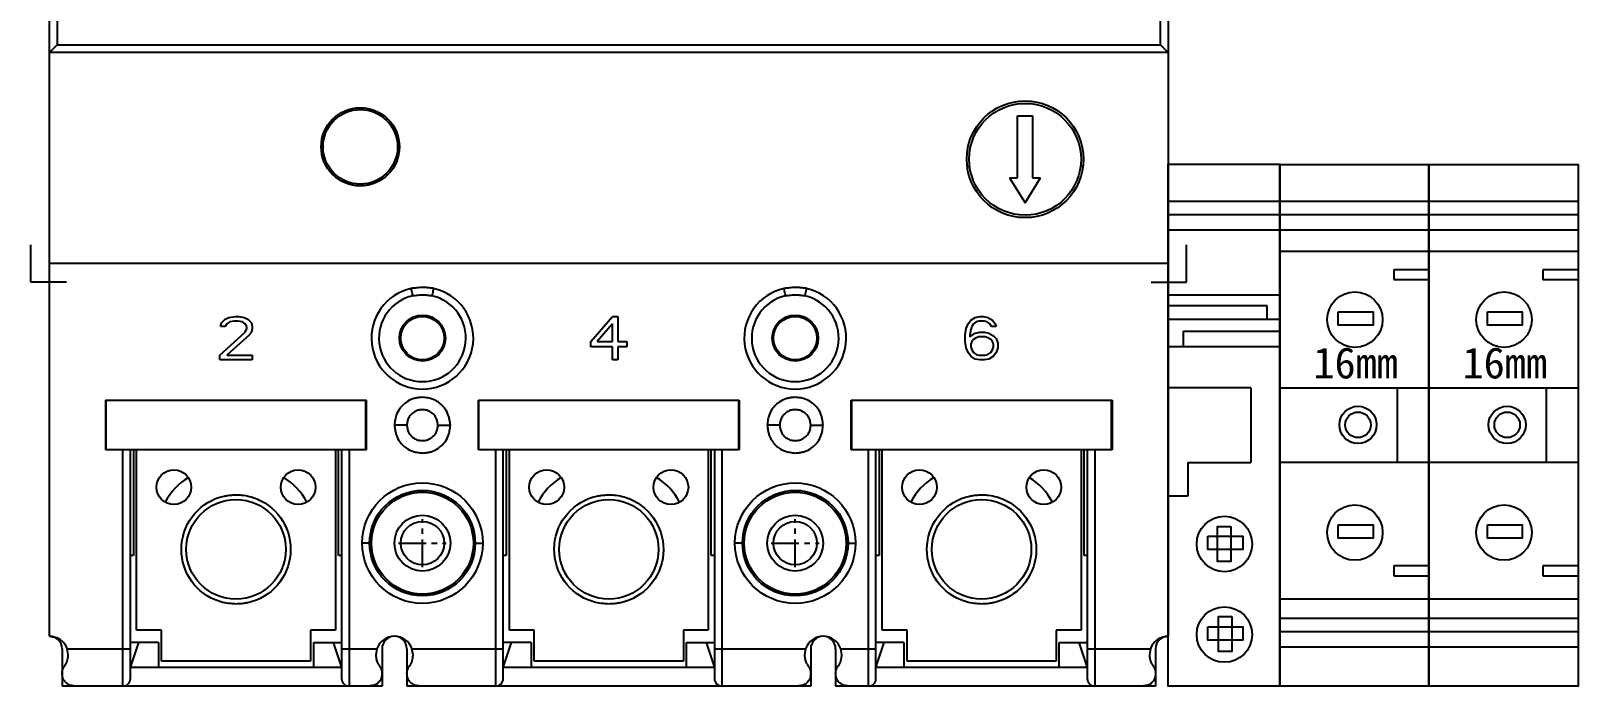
# Model space of a CAD drawing. Extents: x 1518997 to 1519597, y 398691 to 400291.
# Drawn here: x 1519225.7 to 1519350.2, y 399931 to 399983.8 of the extents above; entities that cross this region are included whole.
import ezdxf

# ---------------------------------------------------------------- set-up
doc = ezdxf.new("R2010")
doc.units = 0
doc.header["$MEASUREMENT"] = 0
doc.linetypes.add('CENTER', pattern=[2, 1.25, -0.25, 0.25, -0.25])
doc.layers.add('LY-JS-YQJ', color=7, linetype='Continuous')
doc.layers.add('LY-SJ-YQJ', color=7, linetype='Continuous')
doc.layers.add('LY-二次控制图', color=7, linetype='Continuous', lineweight=18)

# ---------------------------------------------------------------- blocks, each defined once
blk = doc.blocks.new('端子堵头')
at = {"layer": 'LY-JS-YQJ'}
for p, q in [((0, 39.03), (9, 39.03)), ((0, 37.96), (9, 37.96)), ((0, 36.73), (9, 36.73)), ((0, 35), (0, 24)), ((9, 35), (9, 24)), ((9, 34.58), (9, 33.47)), ((0, 31.48), (9, 31.48)), ((7.97, 30.59), (0, 30.59)), ((7.97, 29.53), (7.97, 30.59)), ((0, 29.53), (9, 29.53)), ((1.25, 27.32), (1.25, 28.56)), ((1.25, 28.56), (9, 28.56)), ((0, 27.32), (9, 27.32)), ((6.66, 24), (0, 24)), ((6.66, 24), (6.66, 18)), ((1.59, 18), (1.59, 15.27)), ((1.59, 18), (6.66, 18)), ((1.59, 15.27), (0, 15.27))]:
    blk.add_line(p, q, dxfattribs=at)
for points in [[(0, 42), (9, 42), (9, 0), (0, 0)], [(5.06, 12.84), (5.06, 10.03), (3.99, 10.03), (3.99, 12.84)], [(3.2, 12.05), (6.01, 12.05), (6.01, 10.99), (3.2, 10.99)], [(5.13, 5.6), (5.13, 2.79), (4.06, 2.79), (4.06, 5.6)], [(3.2, 4.76), (6.01, 4.76), (6.01, 3.69), (3.2, 3.69)]]:
    blk.add_lwpolyline(points, close=True, dxfattribs=at)
for centre in [(4.54, 11.43), (4.54, 4.14)]:
    blk.add_circle(centre, 2.23, dxfattribs=at)
blk = doc.blocks.new('UK-16')
for p, q in [((0, 39.03), (12, 39.03)), ((0, 37.96), (12, 37.96)), ((0, 36.73), (12, 36.73)), ((0, 35), (0, 24)), ((12, 35), (12, 24)), ((12, 33.52), (9.16, 33.52)), ((9.16, 33.52), (9.16, 32.74)), ((9.16, 32.74), (12, 32.74)), ((12, 32.74), (12, 31.63)), ((9.44, 24), (9.44, 18)), ((12, 9.67), (9.16, 9.67)), ((9.16, 9.67), (9.16, 8.89)), ((9.16, 8.89), (12, 8.89)), ((0, 5.47), (12, 5.47)), ((0, 4.4), (12, 4.4)), ((0, 3.16), (12, 3.16))]:
    blk.add_line(p, q)
for points in [[(0, 42), (12, 42), (12, 0), (0, 0)], [(0, 35), (12, 35), (12, 7), (0, 7)], [(4.7, 30.12), (7.51, 30.12), (7.51, 29.05), (4.7, 29.05)], [(0, 24), (12, 24), (12, 18), (0, 18)], [(4.7, 12.98), (7.51, 12.98), (7.51, 11.92), (4.7, 11.92)]]:
    blk.add_lwpolyline(points, close=True)
for centre, radius in [((6.04, 29.5), 2.23), ((6.29, 21.03), 1.5), ((6.29, 21.03), 1.03), ((6.04, 12.36), 2.23)]:
    blk.add_circle(centre, radius)
at = {"insert": (2.7, 27.27), "char_height": 2.5, "width": 1.4548, "attachment_point": 1}
blk.add_mtext('16mm', dxfattribs=at)
blk = doc.blocks.new('UK-16 1组')
at = {"color": 3}
blk.add_blockref('UK-16', (0, 0), dxfattribs=at)
blk = doc.blocks.new('A$Ca3bbfdd2')
at = {"color": 0, "linetype": 'ByBlock', "lineweight": -2}
for p, q in [((1.5, -116.5), (1.5, 30.5)), ((91.5, 30.5), (91.5, -116.5)), ((2.1, -15.1), (2.1, -68.9)), ((90.9, -68.9), (90.9, -15.1)), ((1.5, -69.5), (2.1, -68.9)), ((91.5, -69.5), (1.5, -69.5)), ((2.1, -68.9), (90.9, -68.9)), ((91.5, -69.5), (90.9, -68.9)), ((79.4, -79.6), (79.4, -74.6)), ((79.4, -74.6), (80.6, -74.6)), ((80.6, -74.6), (80.6, -79.6)), ((75.34, -78.68), (75.53, -78.65)), ((78.75, -79.6), (80, -81.6)), ((78.75, -79.6), (79.4, -79.6)), ((80, -81.6), (81.25, -79.6)), ((80.6, -79.6), (81.25, -79.6)), ((84.47, -78.65), (84.66, -78.68)), ((91.5, -86.5), (1.5, -86.5)), ((15.62, -90.98), (15.92, -90.83)), ((15.92, -90.83), (16.43, -90.75)), ((16.43, -90.75), (16.72, -90.75)), ((16.72, -90.75), (17.16, -90.83)), ((17.16, -90.83), (17.45, -90.98)), ((45.04, -92.76), (46.79, -90.75)), ((46.79, -90.75), (47.23, -90.75)), ((47.23, -90.75), (47.23, -92.76)), ((75.62, -91.05), (75.99, -90.83)), ((75.99, -90.83), (76.35, -90.75)), ((76.35, -90.75), (76.65, -90.75)), ((76.65, -90.75), (77.01, -90.83)), ((77.01, -90.83), (77.37, -91.05)), ((15.19, -93.88), (17.23, -92.02)), ((15.26, -91.57), (15.33, -91.28)), ((15.62, -91.57), (15.26, -91.57)), ((15.33, -91.28), (15.62, -90.98)), ((15.77, -91.35), (15.62, -91.57)), ((15.99, -91.2), (15.77, -91.35)), ((16.35, -91.13), (15.99, -91.2)), ((16.65, -91.13), (16.35, -91.13)), ((17.01, -91.2), (16.65, -91.13)), ((17.23, -91.35), (17.01, -91.2)), ((17.37, -91.57), (17.23, -91.35)), ((17.23, -92.02), (17.37, -91.72)), ((17.37, -91.72), (17.37, -91.57)), ((17.45, -90.98), (17.74, -91.28)), ((17.74, -92.02), (17.59, -92.24)), ((17.74, -91.28), (17.81, -91.57)), ((17.81, -91.72), (17.74, -92.02)), ((17.81, -91.57), (17.81, -91.72)), ((46.79, -91.35), (45.55, -92.76)), ((46.79, -92.76), (46.79, -91.35)), ((75.19, -92.24), (75.26, -91.72)), ((75.26, -91.72), (75.41, -91.35)), ((75.41, -91.35), (75.62, -91.05)), ((75.62, -91.8), (75.55, -92.24)), ((75.55, -92.39), (75.99, -92.09)), ((75.7, -91.57), (75.62, -91.8)), ((75.84, -91.35), (75.7, -91.57)), ((76.06, -91.2), (75.84, -91.35)), ((75.99, -92.09), (76.35, -92.02)), ((76.28, -91.13), (76.06, -91.2)), ((76.72, -91.13), (76.28, -91.13)), ((76.35, -92.02), (76.72, -92.02)), ((76.94, -91.2), (76.72, -91.13)), ((76.72, -92.02), (77.08, -92.09)), ((77.16, -91.35), (76.94, -91.2)), ((77.08, -92.09), (77.45, -92.32)), ((77.3, -91.57), (77.16, -91.35)), ((77.67, -91.57), (77.3, -91.57)), ((77.37, -91.05), (77.59, -91.35)), ((77.59, -91.35), (77.67, -91.57)), ((17.59, -92.24), (15.77, -93.88)), ((45.04, -93.21), (45.04, -92.76)), ((46.79, -93.21), (45.04, -93.21)), ((45.55, -92.76), (46.79, -92.76)), ((46.79, -94.25), (46.79, -93.21)), ((47.23, -92.76), (47.96, -92.76)), ((47.23, -93.21), (47.23, -94.25)), ((47.96, -93.21), (47.23, -93.21)), ((47.96, -92.76), (47.96, -93.21)), ((75.19, -92.76), (75.19, -92.24)), ((75.26, -93.29), (75.19, -92.76)), ((75.41, -93.66), (75.26, -93.29)), ((75.55, -92.24), (75.55, -92.39)), ((75.7, -92.76), (75.62, -92.99)), ((75.62, -92.99), (75.62, -93.21)), ((75.62, -93.21), (75.7, -93.43)), ((75.84, -92.62), (75.7, -92.76)), ((76.06, -92.47), (75.84, -92.62)), ((76.28, -92.39), (76.06, -92.47)), ((76.79, -92.39), (76.28, -92.39)), ((77.01, -92.47), (76.79, -92.39)), ((77.23, -92.62), (77.01, -92.47)), ((77.37, -92.76), (77.23, -92.62)), ((77.45, -92.99), (77.37, -92.76)), ((77.37, -93.43), (77.45, -93.21)), ((77.45, -92.32), (77.67, -92.54)), ((77.45, -93.21), (77.45, -92.99)), ((77.67, -92.54), (77.81, -92.91)), ((77.81, -93.29), (77.67, -93.66)), ((77.81, -92.91), (77.81, -93.29)), ((15.19, -94.25), (15.19, -93.88)), ((17.81, -94.25), (15.19, -94.25)), ((15.77, -93.88), (17.81, -93.88)), ((17.81, -93.88), (17.81, -94.25)), ((47.23, -94.25), (46.79, -94.25)), ((75.62, -93.96), (75.41, -93.66)), ((75.99, -94.18), (75.62, -93.96)), ((75.7, -93.43), (75.84, -93.66)), ((75.84, -93.66), (76.06, -93.81)), ((76.35, -94.25), (75.99, -94.18)), ((76.06, -93.81), (76.28, -93.88)), ((76.28, -93.88), (76.79, -93.88)), ((76.72, -94.25), (76.35, -94.25)), ((77.08, -94.18), (76.72, -94.25)), ((76.79, -93.88), (77.01, -93.81)), ((77.01, -93.81), (77.23, -93.66)), ((77.45, -93.96), (77.08, -94.18)), ((77.23, -93.66), (77.37, -93.43)), ((77.67, -93.66), (77.45, -93.96)), ((6, -97.5), (6, -101.5)), ((6, -97.5), (27, -97.5)), ((6.05, -101.5), (6.05, -97.5)), ((26.95, -101.5), (26.95, -97.5)), ((27, -101.5), (27, -97.5)), ((36, -101.5), (36, -97.5)), ((36, -97.5), (57, -97.5)), ((36.05, -101.5), (36.05, -97.5)), ((56.95, -101.5), (56.95, -97.5)), ((57, -97.5), (57, -101.5)), ((66, -101.5), (66, -97.5)), ((66, -97.5), (87, -97.5)), ((66.05, -101.5), (66.05, -97.5)), ((86.95, -101.5), (86.95, -97.5)), ((87, -97.5), (87, -101.5)), ((6, -99), (6.05, -99)), ((26.95, -99), (27, -99)), ((30.25, -99.5), (29.25, -99.5)), ((32.75, -99.5), (33.75, -99.5)), ((36.05, -99), (36, -99)), ((57, -99), (56.95, -99)), ((60.25, -99.5), (59.25, -99.5)), ((62.75, -99.5), (63.75, -99.5)), ((66, -99), (66.05, -99)), ((86.95, -99), (87, -99)), ((27, -101.5), (6, -101.5)), ((7.4, -120.5), (7.4, -101.5)), ((8, -119.9), (8, -101.5)), ((8.25, -101.5), (8.25, -110)), ((8.5, -116), (8.5, -101.5)), ((24.5, -101.5), (24.5, -116)), ((24.75, -110), (24.75, -101.5)), ((25, -101.5), (25, -119.9)), ((25.6, -101.5), (25.6, -120.5)), ((57, -101.5), (36, -101.5)), ((37.4, -120.5), (37.4, -101.5)), ((38, -119.9), (38, -101.5)), ((38.25, -101.5), (38.25, -110)), ((38.5, -116), (38.5, -101.5)), ((54.5, -101.5), (54.5, -116)), ((54.75, -110), (54.75, -101.5)), ((55, -101.5), (55, -119.9)), ((55.6, -101.5), (55.6, -120.5)), ((87, -101.5), (66, -101.5)), ((67.4, -120.5), (67.4, -101.5)), ((68, -119.9), (68, -101.5)), ((68.25, -101.5), (68.25, -110)), ((68.5, -116), (68.5, -101.5)), ((84.5, -101.5), (84.5, -116)), ((84.75, -110), (84.75, -101.5)), ((85, -101.5), (85, -119.9)), ((85.6, -101.5), (85.6, -120.5)), ((27.25, -109), (26.65, -109)), ((35.75, -109), (36.35, -109)), ((57.25, -109), (56.65, -109)), ((65.75, -109), (66.35, -109)), ((8.25, -110), (8, -110)), ((25, -110), (24.75, -110)), ((38.25, -110), (38, -110)), ((55, -110), (54.75, -110)), ((68.25, -110), (68, -110)), ((85, -110), (84.75, -110)), ((10.25, -117), (8, -117)), ((8, -119), (8.67, -117)), ((10.5, -116), (8.5, -116)), ((10.25, -117), (10.25, -119)), ((10.5, -118.5), (10.5, -116)), ((22.5, -116), (22.5, -118.5)), ((24.5, -116), (22.5, -116)), ((22.75, -117), (25, -117)), ((22.75, -119), (22.75, -117)), ((24.33, -117), (25, -119)), ((40.25, -117), (38, -117)), ((38, -119), (38.67, -117)), ((40.5, -116), (38.5, -116)), ((40.25, -117), (40.25, -119)), ((40.5, -118.5), (40.5, -116)), ((52.5, -116), (52.5, -118.5)), ((54.5, -116), (52.5, -116)), ((52.75, -119), (52.75, -117)), ((52.75, -117), (55, -117)), ((54.33, -117), (55, -119)), ((70.25, -117), (68, -117)), ((68, -119), (68.67, -117)), ((70.5, -116), (68.5, -116)), ((70.25, -117), (70.25, -119)), ((70.5, -118.5), (70.5, -116)), ((82.5, -116), (82.5, -118.5)), ((84.5, -116), (82.5, -116)), ((82.75, -119), (82.75, -117)), ((82.75, -117), (85, -117)), ((84.33, -117), (85, -119)), ((2.5, -117.5), (2.5, -120.5)), ((3, -118), (2.91, -117.5)), ((2.91, -117.5), (8, -117.5)), ((25, -117.5), (27.84, -117.5)), ((27.84, -117.5), (27.75, -118)), ((28.25, -117.5), (28.25, -120.5)), ((30.25, -117.5), (30.25, -120.5)), ((30.75, -118), (30.66, -117.5)), ((30.66, -117.5), (38, -117.5)), ((55, -117.5), (62.34, -117.5)), ((62.34, -117.5), (62.25, -118)), ((62.75, -117.5), (62.75, -120.5)), ((64.75, -117.5), (64.75, -120.5)), ((65.25, -118), (65.16, -117.5)), ((65.16, -117.5), (68, -117.5)), ((85, -117.5), (90.09, -117.5)), ((90.09, -117.5), (90, -118)), ((90.5, -117.5), (90.5, -120.5)), ((25, -119), (8, -119)), ((22.5, -118.5), (10.5, -118.5)), ((55, -119), (38, -119)), ((52.5, -118.5), (40.5, -118.5)), ((85, -119), (68, -119)), ((82.5, -118.5), (70.5, -118.5)), ((28.25, -120.5), (2.5, -120.5)), ((7.5, -120.5), (7.5, -120.5)), ((7.5, -120.5), (7.5, -120.5)), ((25.5, -120.5), (25.5, -120.5)), ((25.5, -120.5), (25.5, -120.5)), ((62.75, -120.5), (30.25, -120.5)), ((37.5, -120.5), (37.5, -120.5)), ((37.5, -120.5), (37.5, -120.5)), ((55.5, -120.5), (55.5, -120.5)), ((55.5, -120.5), (55.5, -120.5)), ((90.5, -120.5), (64.75, -120.5)), ((67.5, -120.5), (67.5, -120.5)), ((67.5, -120.5), (67.5, -120.5)), ((85.5, -120.5), (85.5, -120.5)), ((85.5, -120.5), (85.5, -120.5))]:
    blk.add_line(p, q, dxfattribs=at)
at = {"color": 1, "linetype": 'CENTER', "ltscale": 1.778}
for p, q in [((31.5, -110.93), (31.5, -107.08)), ((61.5, -110.93), (61.5, -107.08)), ((29.57, -109), (33.42, -109)), ((59.57, -109), (63.42, -109))]:
    blk.add_line(p, q, dxfattribs=at)
at = {"color": 0, "linetype": 'ByBlock', "lineweight": -2}
for points in [[(32.4, -88.5, 0.004942), (32.06, -88.46, 0.013436), (31.73, -88.43, 0.029366), (31.28, -88.43, 0.009936), (31.05, -88.45, 0.005927), (30.82, -88.48, 0.003286), (30.6, -88.5)], [(30.73, -89.09, -0.002261), (30.92, -89.06, -0.009008), (31.16, -89.03, -0.01632), (31.41, -89.01, -0.038101), (31.79, -89.02, -0.011683), (31.98, -89.04, -0.005789), (32.17, -89.07, -0.001444), (32.27, -89.09)], [(62.4, -88.5, 0.004927), (62.06, -88.46, 0.013397), (61.72, -88.43, 0.029375), (61.27, -88.43, 0.009971), (61.05, -88.45, 0.005947), (60.82, -88.48, 0.003297), (60.6, -88.5)], [(60.73, -89.09, -0.002261), (60.92, -89.06, -0.009008), (61.16, -89.03, -0.016321), (61.41, -89.01, -0.038103), (61.79, -89.02, -0.011683), (61.98, -89.04, -0.005789), (62.17, -89.07, -0.001444), (62.27, -89.09)], [(31.5, -97.25, 0.0038), (31.28, -97.28, 0.01524), (31.01, -97.32, 0.027878), (30.74, -97.39, 0.080144), (30.21, -97.66, 0.093185), (29.59, -98.3, 0.081456), (29.36, -98.85, 0.019574), (29.31, -99.06, 0.011536), (29.28, -99.28, 0.0038), (29.25, -99.5)], [(31.5, -98.25, 0.0038), (31.38, -98.27, 0.01524), (31.23, -98.29, 0.027878), (31.08, -98.33, 0.080145), (30.78, -98.48, 0.093181), (30.44, -98.84, 0.081459), (30.31, -99.14, 0.019575), (30.28, -99.26, 0.011536), (30.26, -99.38, 0.0038), (30.25, -99.5)], [(33.75, -99.5, 0.0038), (33.72, -99.28, 0.01524), (33.68, -99.01, 0.027878), (33.61, -98.75, 0.080144), (33.34, -98.21, 0.093184), (32.7, -97.6, 0.081457), (32.15, -97.36, 0.019574), (31.94, -97.31, 0.011536), (31.72, -97.28, 0.0038), (31.5, -97.25)], [(32.75, -99.5, 0.0038), (32.74, -99.38, 0.015241), (32.71, -99.23, 0.027879), (32.67, -99.08, 0.080145), (32.52, -98.78, 0.093181), (32.17, -98.45, 0.081458), (31.86, -98.31, 0.019574), (31.74, -98.29, 0.011536), (31.62, -98.27, 0.0038), (31.5, -98.25)], [(61.5, -97.25, 0.0038), (61.28, -97.28, 0.01524), (61.01, -97.32, 0.027878), (60.74, -97.39, 0.080144), (60.21, -97.66, 0.093184), (59.59, -98.3, 0.081457), (59.36, -98.85, 0.019574), (59.31, -99.06, 0.011536), (59.28, -99.28, 0.0038), (59.25, -99.5)], [(61.5, -98.25, 0.0038), (61.38, -98.27, 0.015241), (61.23, -98.29, 0.027878), (61.08, -98.33, 0.080145), (60.78, -98.48, 0.093181), (60.44, -98.84, 0.081458), (60.31, -99.14, 0.019575), (60.28, -99.26, 0.011536), (60.26, -99.38, 0.0038), (60.25, -99.5)], [(63.75, -99.5, 0.0038), (63.72, -99.28, 0.01524), (63.68, -99.01, 0.027878), (63.61, -98.75, 0.080144), (63.34, -98.21, 0.093185), (62.7, -97.6, 0.081457), (62.15, -97.36, 0.019574), (61.94, -97.31, 0.011536), (61.72, -97.28, 0.0038), (61.5, -97.25)], [(62.75, -99.5, 0.0038), (62.74, -99.38, 0.015241), (62.71, -99.23, 0.027879), (62.67, -99.08, 0.080146), (62.52, -98.78, 0.093181), (62.17, -98.45, 0.081457), (61.86, -98.31, 0.019574), (61.74, -98.29, 0.011536), (61.62, -98.27, 0.0038), (61.5, -98.25)], [(29.25, -99.5, 0.0038), (29.28, -99.72, 0.01524), (29.32, -100, 0.027878), (29.39, -100.26, 0.080145), (29.66, -100.8, 0.093183), (30.3, -101.41, 0.081459), (30.85, -101.65, 0.019575), (31.06, -101.69, 0.011536), (31.28, -101.73, 0.0038), (31.5, -101.75)], [(30.25, -99.5, 0.0038), (30.26, -99.63, 0.015241), (30.29, -99.78, 0.027879), (30.33, -99.93, 0.080146), (30.48, -100.22, 0.093182), (30.83, -100.56, 0.081458), (31.14, -100.7, 0.019574), (31.26, -100.72, 0.011536), (31.38, -100.74, 0.0038), (31.5, -100.75)], [(31.5, -100.75, 0.0038), (31.62, -100.74, 0.015241), (31.77, -100.72, 0.027878), (31.92, -100.68, 0.080145), (32.22, -100.53, 0.093181), (32.56, -100.17, 0.081459), (32.69, -99.87, 0.019575), (32.72, -99.75, 0.011536), (32.74, -99.63, 0.0038), (32.75, -99.5)], [(31.5, -101.75, 0.0038), (31.72, -101.73, 0.015241), (31.99, -101.68, 0.027879), (32.26, -101.62, 0.080146), (32.79, -101.35, 0.093181), (33.41, -100.71, 0.081458), (33.64, -100.16, 0.019574), (33.69, -99.94, 0.011536), (33.72, -99.72, 0.0038), (33.75, -99.5)], [(59.25, -99.5, 0.0038), (59.28, -99.72, 0.015241), (59.32, -100, 0.027878), (59.39, -100.26, 0.080145), (59.66, -100.8, 0.093181), (60.3, -101.41, 0.081459), (60.85, -101.65, 0.019575), (61.06, -101.69, 0.011536), (61.28, -101.73, 0.0038), (61.5, -101.75)], [(60.25, -99.5, 0.0038), (60.26, -99.63, 0.015241), (60.29, -99.78, 0.027879), (60.33, -99.93, 0.080146), (60.48, -100.22, 0.093181), (60.83, -100.56, 0.081458), (61.14, -100.7, 0.019574), (61.26, -100.72, 0.011536), (61.38, -100.74, 0.0038), (61.5, -100.75)], [(61.5, -100.75, 0.0038), (61.62, -100.74, 0.015241), (61.77, -100.72, 0.027878), (61.92, -100.68, 0.080145), (62.22, -100.53, 0.093182), (62.56, -100.17, 0.081459), (62.69, -99.87, 0.019575), (62.72, -99.75, 0.011536), (62.74, -99.63, 0.0038), (62.75, -99.5)], [(61.5, -101.75, 0.0038), (61.72, -101.73, 0.015241), (61.99, -101.68, 0.027879), (62.26, -101.62, 0.080146), (62.79, -101.35, 0.093182), (63.41, -100.71, 0.081457), (63.64, -100.16, 0.019574), (63.69, -99.94, 0.011536), (63.72, -99.72, 0.0038), (63.75, -99.5)], [(16.5, -113.9, -0.007746), (16.07, -113.87, -0.082776), (14.82, -113.57, -0.732055), (15.54, -105.21, -0.022015), (15.85, -105.16, -0.015545), (16.28, -105.12, -0.003875), (16.5, -105.1)], [(16.5, -105.1, -0.007745), (16.93, -105.13, -0.082773), (18.18, -105.44, -0.732054), (17.46, -113.8, -0.022017), (17.15, -113.85, -0.015547), (16.72, -113.89, -0.003875), (16.5, -113.9)], [(46.5, -113.9, -0.007746), (46.07, -113.87, -0.082776), (44.82, -113.57, -0.732055), (45.54, -105.21, -0.022015), (45.85, -105.16, -0.015545), (46.28, -105.12, -0.003875), (46.5, -105.1)], [(46.5, -105.1, -0.007745), (46.93, -105.13, -0.082773), (48.18, -105.44, -0.732054), (47.46, -113.8, -0.022017), (47.15, -113.85, -0.015547), (46.72, -113.89, -0.003875), (46.5, -113.9)], [(76.5, -113.9, -0.007746), (76.07, -113.87, -0.082776), (74.82, -113.57, -0.732055), (75.54, -105.21, -0.022015), (75.85, -105.16, -0.015545), (76.28, -105.12, -0.003875), (76.5, -105.1)], [(76.5, -105.1, -0.007745), (76.93, -105.13, -0.082773), (78.18, -105.44, -0.732054), (77.46, -113.8, -0.022017), (77.15, -113.85, -0.015547), (76.72, -113.89, -0.003875), (76.5, -113.9)], [(1.5, -116.5, -0.05945), (1.85, -116.55, -0.032462), (2.02, -116.6, -0.006043), (2.07, -116.62, -0.001503), (2.1, -116.63)], [(90.9, -116.63, -0.002968), (90.96, -116.61, -0.033119), (91.12, -116.55, -0.063712), (91.5, -116.5)], [(2.7, -118.9, 0.005289), (2.78, -118.78, 0.012799), (2.84, -118.68, 0.02025), (2.89, -118.57, 0.049252), (2.95, -118.37, 0.015272), (2.97, -118.28, 0.010668), (2.98, -118.19, 0.004543), (2.99, -118.13, 0.003589), (3, -118)], [(27.75, -118, 0.00356), (27.76, -118.13, 0.010893), (27.78, -118.25, 0.013058), (27.79, -118.34, 0.017777), (27.81, -118.43, 0.035545), (27.86, -118.57, 0.020393), (27.91, -118.68, 0.01534), (27.99, -118.8, 0.003651), (28.05, -118.9)], [(30.45, -118.9, 0.00531), (30.53, -118.78, 0.012849), (30.59, -118.68, 0.020328), (30.64, -118.57, 0.049276), (30.7, -118.37, 0.015203), (30.72, -118.28, 0.01062), (30.73, -118.19, 0.004523), (30.74, -118.13, 0.003573), (30.75, -118)], [(62.25, -118, 0.00356), (62.26, -118.13, 0.010893), (62.28, -118.25, 0.013058), (62.29, -118.34, 0.017777), (62.31, -118.43, 0.035545), (62.36, -118.57, 0.020393), (62.41, -118.68, 0.01534), (62.49, -118.8, 0.003651), (62.55, -118.9)], [(64.95, -118.9, 0.00531), (65.03, -118.78, 0.012849), (65.09, -118.68, 0.020327), (65.14, -118.57, 0.049275), (65.2, -118.37, 0.015203), (65.22, -118.28, 0.01062), (65.23, -118.19, 0.004523), (65.24, -118.13, 0.003573), (65.25, -118)], [(90, -118, 0.003584), (90.01, -118.13, 0.010965), (90.03, -118.25, 0.013146), (90.04, -118.34, 0.017898), (90.06, -118.43, 0.035432), (90.11, -118.57, 0.024573), (90.18, -118.7, 0.010961), (90.24, -118.8, 0.00363), (90.3, -118.9)], [(2.5, -119.5, -0.004077), (2.51, -119.43, -0.012159), (2.51, -119.35, -0.019908), (2.53, -119.28, -0.049002), (2.57, -119.15, -0.015844), (2.59, -119.09, -0.013586), (2.63, -119.02, -0.00409), (2.65, -118.98, -0.00321), (2.7, -118.9)], [(3.5, -120.5, -0.007073), (3.37, -120.49, -0.011386), (3.29, -120.47, -0.040009), (3.12, -120.43, -0.079544), (2.89, -120.29, -0.070958), (2.67, -120.07, -0.092679), (2.55, -119.8, -0.017606), (2.53, -119.71, -0.010841), (2.52, -119.62, -0.004893), (2.5, -119.5)], [(28.25, -119.5, -0.004891), (28.23, -119.62, -0.015374), (28.22, -119.74, -0.019176), (28.19, -119.83, -0.091264), (28.07, -120.09, -0.081813), (27.81, -120.34, -0.080902), (27.57, -120.45, -0.014638), (27.51, -120.46, -0.01426), (27.42, -120.48, -0.008505), (27.34, -120.49, -0.004713), (27.25, -120.5)], [(28.05, -118.9, -0.00469), (28.11, -119, -0.011726), (28.15, -119.07, -0.013647), (28.17, -119.13, -0.018663), (28.2, -119.19, -0.034595), (28.22, -119.28, -0.019908), (28.24, -119.35, -0.012159), (28.24, -119.43, -0.004077), (28.25, -119.5)], [(30.25, -119.5, -0.004077), (30.26, -119.43, -0.01216), (30.26, -119.35, -0.019909), (30.28, -119.28, -0.049003), (30.32, -119.15, -0.015845), (30.34, -119.09, -0.013587), (30.38, -119.02, -0.00409), (30.4, -118.98, -0.00321), (30.45, -118.9)], [(31.25, -120.5, -0.007073), (31.12, -120.49, -0.011386), (31.04, -120.47, -0.040009), (30.87, -120.43, -0.079545), (30.64, -120.29, -0.070959), (30.42, -120.07, -0.092677), (30.3, -119.8, -0.017606), (30.28, -119.71, -0.01084), (30.27, -119.62, -0.004893), (30.25, -119.5)], [(62.75, -119.5, -0.004891), (62.73, -119.62, -0.015374), (62.72, -119.74, -0.019177), (62.69, -119.83, -0.091265), (62.57, -120.09, -0.081813), (62.31, -120.34, -0.080903), (62.07, -120.45, -0.014638), (62.01, -120.46, -0.01426), (61.92, -120.48, -0.008505), (61.84, -120.49, -0.004713), (61.75, -120.5)], [(62.55, -118.9, -0.00469), (62.61, -119, -0.011726), (62.65, -119.07, -0.013647), (62.67, -119.13, -0.018663), (62.7, -119.19, -0.034596), (62.72, -119.28, -0.019909), (62.74, -119.35, -0.012159), (62.74, -119.43, -0.004077), (62.75, -119.5)], [(64.75, -119.5, -0.004077), (64.76, -119.43, -0.012159), (64.76, -119.35, -0.019908), (64.78, -119.28, -0.049002), (64.82, -119.15, -0.015844), (64.84, -119.09, -0.013586), (64.88, -119.02, -0.00409), (64.9, -118.98, -0.00321), (64.95, -118.9)], [(65.75, -120.5, -0.007073), (65.62, -120.49, -0.011386), (65.54, -120.47, -0.040009), (65.37, -120.43, -0.079544), (65.14, -120.29, -0.07096), (64.92, -120.07, -0.092677), (64.8, -119.8, -0.017606), (64.78, -119.71, -0.01084), (64.77, -119.62, -0.004893), (64.75, -119.5)], [(90.5, -119.5, -0.004891), (90.48, -119.62, -0.015374), (90.47, -119.74, -0.019176), (90.44, -119.83, -0.091264), (90.32, -120.09, -0.081813), (90.06, -120.34, -0.080902), (89.82, -120.45, -0.014638), (89.76, -120.46, -0.01426), (89.67, -120.48, -0.008505), (89.59, -120.49, -0.004713), (89.5, -120.5)], [(90.3, -118.9, -0.00469), (90.36, -119, -0.011726), (90.4, -119.07, -0.013647), (90.42, -119.13, -0.018663), (90.45, -119.19, -0.034596), (90.47, -119.28, -0.019909), (90.49, -119.35, -0.012159), (90.49, -119.43, -0.004077), (90.5, -119.5)]]:
    blk.add_lwpolyline(points, format="xyb", dxfattribs=at)
at = {"color": 0, "linetype": 'ByBlock', "lineweight": -2, "flags": 128}
for points in [[(30.73, -89.09), (30.73, -89.08), (30.72, -89.04), (30.71, -88.99), (30.69, -88.92), (30.67, -88.83), (30.65, -88.73), (30.63, -88.62), (30.6, -88.5)], [(32.4, -88.5), (32.37, -88.62), (32.35, -88.73), (32.33, -88.83), (32.31, -88.92), (32.29, -88.99), (32.28, -89.04), (32.27, -89.08), (32.27, -89.09)], [(60.73, -89.09), (60.73, -89.08), (60.72, -89.04), (60.71, -88.99), (60.69, -88.92), (60.67, -88.83), (60.65, -88.73), (60.63, -88.62), (60.6, -88.5)], [(62.4, -88.5), (62.37, -88.62), (62.35, -88.73), (62.33, -88.83), (62.31, -88.92), (62.29, -88.99), (62.28, -89.04), (62.27, -89.08), (62.27, -89.09)]]:
    blk.add_lwpolyline(points, dxfattribs=at)
at = {"color": 0, "linetype": 'ByBlock', "lineweight": -2}
for centre, radius in [((80, -78.1), 4.7), ((26.5, -77.1), 3.15), ((26.5, -77.1), 3), ((80, -78.1), 4.5), ((31.5, -92.5), 1.85), ((31.5, -92.5), 1.75), ((61.5, -92.5), 1.85), ((61.5, -92.5), 1.75), ((11.5, -104.5), 1.4), ((21.5, -104.5), 1.4), ((41.5, -104.5), 1.4), ((51.5, -104.5), 1.4), ((71.5, -104.5), 1.4), ((81.5, -104.5), 1.4), ((31.5, -109), 4.85), ((61.5, -109), 4.85), ((16.5, -109.5), 4), ((31.5, -109), 4.25), ((31.5, -109), 4.1), ((46.5, -109.5), 4), ((61.5, -109), 4.25), ((61.5, -109), 4.1), ((76.5, -109.5), 4), ((31.5, -109), 2.25), ((61.5, -109), 2.25)]:
    blk.add_circle(centre, radius, dxfattribs=at)
for centre, radius, start, end in [((31.5, -92.5), 4.1, 102.6804, 77.3196), ((31.5, -92.5), 3.5, 102.6804, 77.3196), ((61.5, -92.5), 4.1, 102.6804, 77.3196), ((61.5, -92.5), 3.5, 102.6804, 77.3196), ((15.25, -108), 5, 121.1538, 152.7961), ((17.75, -108), 5, 27.2039, 58.8462), ((45.25, -108), 5, 121.1538, 152.7961), ((47.75, -108), 5, 27.2039, 58.8462), ((75.25, -108), 5, 121.1538, 152.7961), ((77.75, -108), 5, 27.2039, 58.8462), ((1.5, -117.5), 1, 0, 90), ((1.5, -118), 1.5, 19.4712, 66.4218), ((29.25, -118), 1.5, 19.4712, 160.5288), ((29.25, -117.5), 1, 0, 180), ((63.75, -118), 1.5, 19.4712, 160.5288), ((63.75, -117.5), 1, 0, 180), ((91.5, -118), 1.5, 113.5782, 160.5288), ((91.5, -117.5), 1, 90, 180), ((7.4, -119.9), 0.6, 270, 0), ((25.6, -119.9), 0.6, 180, 270), ((37.4, -119.9), 0.6, 270, 0), ((55.6, -119.9), 0.6, 180, 270), ((67.4, -119.9), 0.6, 270, 0), ((85.6, -119.9), 0.6, 180, 270)]:
    blk.add_arc(centre, radius, start, end, dxfattribs=at)
at = {"layer": 'LY-SJ-YQJ', "color": 1}
for p, q in [((0, -88), (0, -85)), ((93, -88), (93, -85)), ((2.85, -88), (0, -88)), ((90.15, -88), (93, -88))]:
    blk.add_line(p, q, dxfattribs=at)
blk = doc.blocks.new('MB50-100-3p2024.1')
at = {"color": 6}
for centre in [(29.4, -67), (59.4, -67)]:
    blk.add_circle(centre, 1.75, dxfattribs=at)
at = {"color": 0}
blk.add_blockref('A$Ca3bbfdd2', (-2.1, 42), dxfattribs=at)

msp = doc.modelspace()

# ---------------------------------------------------------------- block references
at = {"color": 6}
for name, p in [('MB50-100-3p2024.1', (1519227.78, 400009.53)), ('UK-16 1组', (1519326.18, 399931.02)), ('UK-16 1组', (1519338.18, 399931.02))]:
    msp.add_blockref(name, p, dxfattribs=at)
at = {"layer": 'LY-二次控制图', "color": 6, "lineweight": -3}
msp.add_blockref('端子堵头', (1519317.18, 399931.03), dxfattribs=at)

doc.saveas('drawing.dxf')
